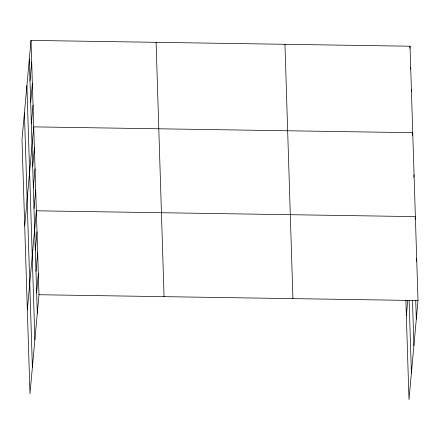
<?xml version="1.0" encoding="UTF-8"?>
<svg xmlns="http://www.w3.org/2000/svg" width="440" height="440" viewBox="0 0 440 440"><rect width="100%" height="100%" fill="white"/><g stroke="black" fill="none" stroke-linecap="round" stroke-linejoin="round"><path stroke-width="0.66" d="M31.015 40.403L22 139.458L29.97 393.784L38.984 294.734L31.015 40.403L410.031 46.217L418 300.542L408.986 399.597L405.867 300.102M30.003 80.608L31.691 62.018M30.679 102.223L32.368 83.639M31.356 123.844L33.05 105.259M24.712 225.929L33.726 126.874L412.742 132.688L412.5 135.344M32.692 166.441L34.381 147.857M33.347 187.424L35.041 168.839M34.007 208.406L35.695 189.822M27.341 309.859L36.355 210.804L415.371 216.618L415.129 219.269M35.321 250.371L37.015 231.787M35.981 271.353L37.669 252.769M36.636 292.336L38.33 273.752M409.849 48.208L410.031 46.217M410.586 69.163L410.707 67.832M411.202 91.443L411.384 89.452M413.815 177.309L414.057 174.653M406.357 315.667L407.743 300.399M416.444 261.234L416.686 258.577M38.984 294.734L418 300.542M415.712 300.179L416.306 319.132M412.473 300.333L413.892 345.686M409.134 300.619L411.4 373.043M284.955 44.297L292.925 298.628M156.09 42.323L164.06 296.648M29.321 58.988L37.296 313.319M26.906 85.542L34.876 339.873M24.415 112.904L32.39 367.23"/></g></svg>
